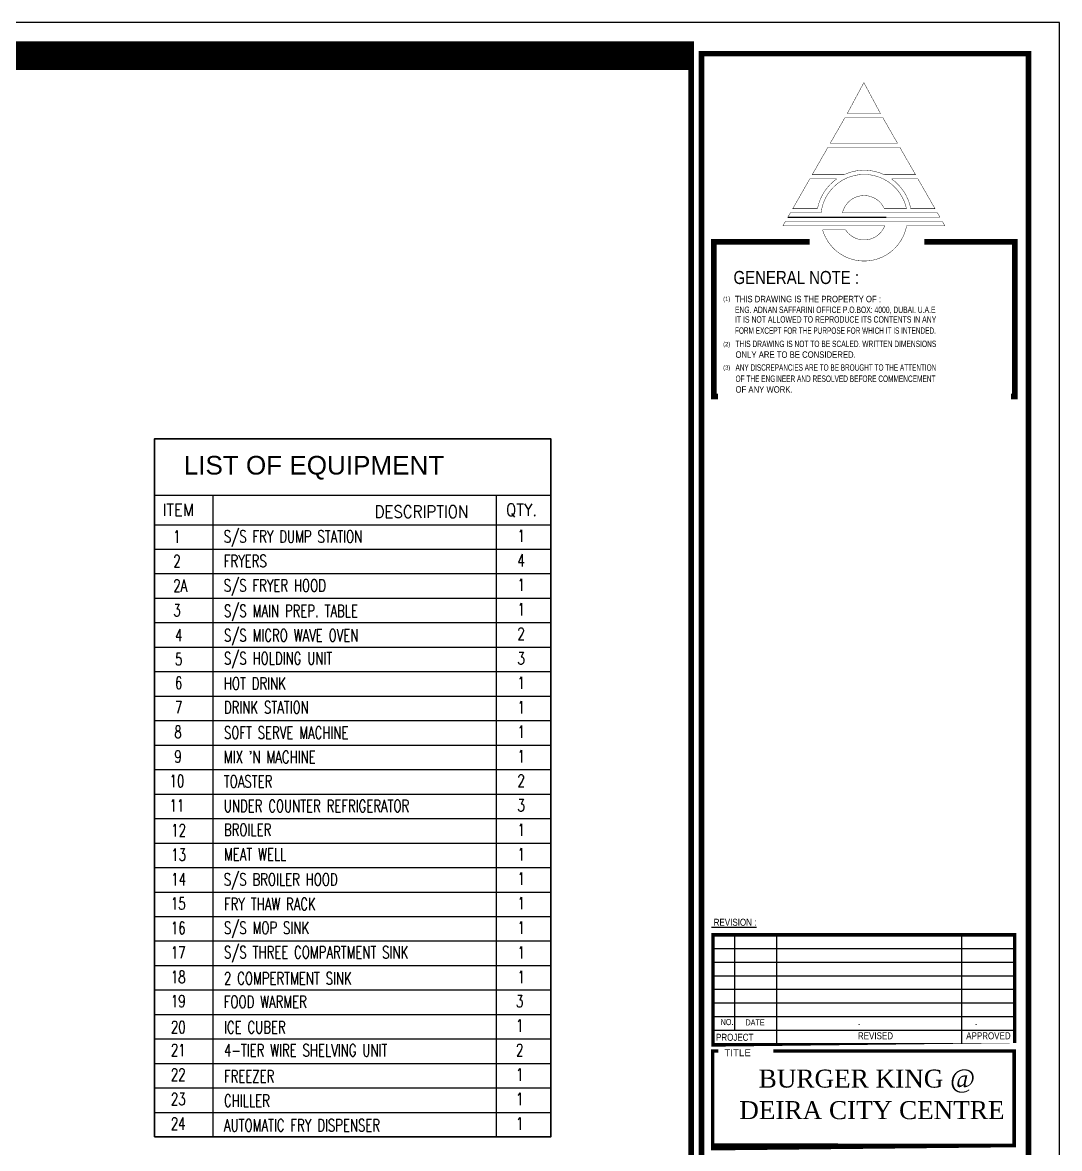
# Model space of a CAD drawing. Header units: millimetres. Extents: x 396580293 to 396624419, y 2853145456 to 2853176656.
# Drawn here: x 396605860 to 396624419, y 2853156515 to 2853176656 of the extents above; entities that cross this region are included whole.
import ezdxf
from ezdxf.enums import TextEntityAlignment as Align

# ---------------------------------------------------------------- set-up
doc = ezdxf.new("R2010")
doc.units = ezdxf.units.MM
doc.header["$LTSCALE"] = 800
doc.header["$MEASUREMENT"] = 0
doc.layers.add('BORDER', color=183, linetype='Continuous')
doc.layers.add('SCHD', color=4, linetype='Continuous')
doc.styles.add('ARIAL', font='arial.ttf')
doc.styles.add('DS', font='arial.ttf', dxfattribs={"height": 20})
doc.styles.add('h2', font='swissc.ttf')
doc.styles.add('ITALICT', font='times.ttf', dxfattribs={"height": 7})
doc.styles.add('RomanS', font='romans.shx', dxfattribs={"width": 0.8})
doc.styles.add('SIMP', font='stylu.ttf', dxfattribs={"height": 12})

msp = doc.modelspace()

# ---------------------------------------------------------------- linework, layer by layer
at = {"lineweight": 35}
msp.add_lwpolyline([(396608224.2085454, 2853156721.954966), (396615312.9279429, 2853156721.954967), (396615312.9279419, 2853169211.133879), (396608224.2085444, 2853169211.133879)], close=True, dxfattribs=at)
at = {"layer": 'BORDER'}
for p, q in [((396619557.9452485, 2853173174.65798), (396621319.4324478, 2853173174.657979)), ((396618218.6697901, 2853160336.534477), (396623615.5151057, 2853160336.534477)), ((396618600.1628898, 2853160336.534477), (396618600.1628893, 2853158630.631602)), ((396619355.9826463, 2853160336.534477), (396619355.9826463, 2853158386.931191)), ((396622671.7354065, 2853158386.931192), (396622671.7354059, 2853160336.534477))]:
    msp.add_line(p, q, dxfattribs=at)
at = {"layer": 'BORDER', "linetype": 'Continuous', "ltscale": 0.5}
for p, q in [((396618218.6697906, 2853160092.834066), (396623615.5151051, 2853160092.834066)), ((396618218.6697906, 2853159849.133655), (396623615.5151057, 2853159849.133656)), ((396618218.6697906, 2853159849.133655), (396623615.5151057, 2853159849.133656)), ((396618218.6697912, 2853159605.433245), (396623615.515107, 2853159605.433246)), ((396618218.6697919, 2853159361.732834), (396623615.5151064, 2853159361.732835)), ((396618218.6697919, 2853159118.032423), (396623615.515107, 2853159118.032424)), ((396618218.6697912, 2853158874.332012), (396623615.5151057, 2853158874.332013)), ((396618218.6697919, 2853158630.631602), (396623615.5151064, 2853158630.631602))]:
    msp.add_line(p, q, dxfattribs=at)
at = {"layer": 'BORDER', "ltscale": 500}
msp.add_lwpolyline([(396580292.7192089, 2853145455.609512), (396624419.324728, 2853145455.609518), (396624419.3247236, 2853176656.239683), (396580292.7192052, 2853176656.239678)], close=True, dxfattribs=at)
at = {"layer": 'BORDER', "linetype": 'Continuous', "ltscale": 0.5, "const_width": 100.7759674693716}
for points in [[(396617828.3340678, 2853176099.085573), (396580849.8733154, 2853176099.085568), (396580849.8733185, 2853146012.763622), (396617828.3340715, 2853146012.763627)], [(396618013.3607617, 2853146012.763628), (396623862.1706183, 2853146012.763628), (396623862.170614, 2853176099.085573), (396618013.3607586, 2853176099.085573)]]:
    msp.add_lwpolyline(points, close=True, dxfattribs=at)
at = {"layer": 'BORDER'}
for points, const_width in [([(396621215.8942882, 2853175027.240079), (396620918.2817997, 2853175581.687277), (396620620.6693118, 2853175027.240079)], 7.338393980506496), ([(396620577.3121051, 2853174951.658104), (396620317.3065491, 2853174498.406262), (396621519.2570509, 2853174498.406262), (396621259.2514936, 2853174951.658104)], 7.338393980506496), ([(396623615.5151064, 2853158386.931192), (396618218.6697919, 2853158386.931191), (396618218.6697901, 2853160336.534477), (396623615.5151057, 2853160336.534477)], 60.92510267650979)]:
    msp.add_lwpolyline(points, close=True, dxfattribs=dict(at, const_width=const_width))
at = {"layer": 'BORDER', "const_width": 7.338393980506496}
for points in [[(396620562.7455283, 2853173934.608241, -0.222041499190786), (396621282.5624386, 2853173934.608242), (396621842.6768459, 2853173934.608241), (396621562.6142576, 2853174422.824286), (396620273.949343, 2853174422.824286), (396619993.8867534, 2853173934.608241)], [(396620152.6272388, 2853173250.239956), (396619601.302454, 2853173250.239955), (396619557.9452485, 2853173174.65798), (396621319.4324478, 2853173174.657979), (396622278.6183515, 2853173174.65798), (396622235.2611453, 2853173250.239956), (396620535.1924918, 2853173250.239956, -0.7227181422262544), (396621285.1376288, 2853173325.821931), (396621680.4198923, 2853173325.821931, 0.7018004040509158), (396620236.68134, 2853173524.391026, 0.000425478156575), (396620236.0691719, 2853173523.223041, 0.0928961883269184)], [(396620087.7600132, 2853173325.821931), (396619644.6596619, 2853173325.821931), (396619950.529548, 2853173859.026266), (396620432.4574371, 2853173859.026266, 0.1936505053779416)], [(396622191.9039387, 2853173325.821931), (396621886.0340526, 2853173859.026266), (396621412.8505286, 2853173859.026266, -0.1936505053779449), (396621757.5479519, 2853173325.821931)], [(396621684.2316332, 2853173021.428776), (396622366.517486, 2853173021.428776), (396622323.1602793, 2853173097.010751), (396619513.4033206, 2853173097.010751), (396619470.0461151, 2853173021.428776), (396620161.076333, 2853173021.428775), (396621293.0399116, 2853173021.428775, -0.610232929721871), (396620591.13554, 2853172945.8468), (396620179.2030709, 2853172945.8468, 0.61402759827917), (396621537.9072907, 2853172693.132053, 0.1175737945173595)]]:
    msp.add_lwpolyline(points, format="xyb", close=True, dxfattribs=at)
at = {"layer": 'BORDER', "linetype": 'Continuous', "ltscale": 0.5}
for points, const_width in [([(396618306.5550038, 2853169964.807208), (396618234.7593326, 2853169964.807208), (396618234.7593326, 2853172735.23567), (396619948.5623288, 2853172735.235671)], 100.7759674693716), ([(396622001.5940514, 2853172735.235671), (396623621.3818855, 2853172735.235671), (396623621.3818861, 2853169964.807208), (396623549.5862143, 2853169964.807208)], 100.7759674693716), ([(396619295.7430439, 2853158259.247669), (396623608.1215324, 2853158259.247669), (396623608.1215324, 2853156567.459807), (396618211.2762167, 2853156567.459806), (396618211.276216, 2853158259.247669), (396618316.1601426, 2853158259.247669)], 60.92510267654394)]:
    msp.add_lwpolyline(points, dxfattribs=dict(at, const_width=const_width))
at = {"layer": 'SCHD', "color": 4}
for p, q in [((396608224.2085439, 2853168202.49506), (396615312.9279419, 2853168202.495061)), ((396609268.4745423, 2853168202.49506), (396609268.4745442, 2853156721.954966)), ((396614335.7048517, 2853168202.495061), (396614335.7048527, 2853156721.954967)), ((396615312.9279419, 2853168202.495061), (396615312.9279429, 2853156721.954967))]:
    msp.add_line(p, q, dxfattribs=at)
at = {"layer": 'SCHD', "color": 3}
for p, q in [((396608224.2085444, 2853167673.619196), (396615312.9279424, 2853167673.619197)), ((396608224.2085439, 2853167235.552627), (396615312.9279419, 2853167235.552628)), ((396608224.2085439, 2853166797.486057), (396615312.9279424, 2853166797.486058)), ((396608224.2085444, 2853166359.419488), (396615312.9279424, 2853166359.419489)), ((396608224.2085444, 2853165921.352919), (396615312.9279424, 2853165921.35292)), ((396608224.2085439, 2853165483.28635), (396615312.9279433, 2853165483.286351)), ((396608224.2085449, 2853165045.21978), (396615312.9279419, 2853165045.219782)), ((396608224.2085444, 2853164607.153212), (396615312.9279424, 2853164607.153212)), ((396608224.2085444, 2853164169.086642), (396615312.9279424, 2853164169.086643)), ((396608224.2085444, 2853163731.020073), (396615312.9279433, 2853163731.020074)), ((396608224.2085449, 2853163292.953503), (396615312.9279429, 2853163292.953505)), ((396608224.2085444, 2853162854.886934), (396615312.9279424, 2853162854.886936)), ((396608224.2085444, 2853162416.820366), (396615312.9279433, 2853162416.820366)), ((396608224.2085454, 2853161978.753796), (396615312.9279429, 2853161978.753797)), ((396608224.2085449, 2853161540.687228), (396615312.9279429, 2853161540.687228)), ((396608224.2085454, 2853161102.620658), (396615312.9279424, 2853161102.620659)), ((396608224.2085444, 2853160664.554089), (396615312.9279433, 2853160664.55409)), ((396608224.2085454, 2853160226.487519), (396615312.9279433, 2853160226.487521)), ((396608224.2085454, 2853159788.420951), (396615312.9279429, 2853159788.420951)), ((396608224.2085444, 2853159350.354381), (396615312.9279433, 2853159350.354382)), ((396608224.2085454, 2853158912.287812), (396615312.9279433, 2853158912.287813)), ((396608224.2085454, 2853158474.221243), (396615312.9279429, 2853158474.221244)), ((396608224.2085463, 2853158036.154674), (396615312.9279438, 2853158036.154674)), ((396608224.2085454, 2853157598.088105), (396615312.9279438, 2853157598.088105)), ((396608224.2085454, 2853157160.021535), (396615312.9279433, 2853157160.021536))]:
    msp.add_line(p, q, dxfattribs=at)

# ---------------------------------------------------------------- texts
at = {"layer": 'BORDER', "style": 'SIMP', "width": 0.9}
for s, height, p in [('(1)', 77.10324613044038, (396618399.2236966, 2853171674.339872)), ('THIS DRAWING IS THE PROPERTY OF :', 114.9188636320273, (396618611.3478879, 2853171652.631845)), ('(2)', 77.10324613044038, (396618399.223696, 2853170865.819929)), ('ONLY ARE TO BE CONSIDERED.', 114.9188636320273, (396618620.9857929, 2853170658.331567)), ('(3)', 77.10324613044038, (396618399.2236966, 2853170445.772794)), ('OF ANY WORK.', 114.9188636320273, (396618620.9857929, 2853170034.849202))]:
    msp.add_text(s, height=height, dxfattribs=at).set_placement(p)
at = {"layer": 'BORDER', "style": 'SIMP'}
for s, rotation, width, p, p2 in [('ENG. ADNAN SAFFARINI OFFICE P.O.BOX: 4000, DUBAI. U.A.E', 7.6141713e-09, 0.7338189239242552, (396618611.3478866, 2853171460.171473), (396622199.4936794, 2853171460.171474)), ('IT IS NOT ALLOWED TO REPRODUCE ITS CONTENTS IN ANY', 2.27472071e-08, 0.7869349895075362, (396618611.3478866, 2853171287.687586), (396622214.5273754, 2853171287.687587)), ('THIS DRAWING IS NOT TO BE SCALED. WRITTEN DIMENSIONS', 7.6027384e-09, 0.7499150513579281, (396618620.9857935, 2853170850.791848), (396622214.5273743, 2853170850.791849)), ('ANY DISCREPANCIES ARE TO BE BROUGHT TO THE ATTENTION', 7.6027384e-09, 0.738582171825355, (396618620.9857935, 2853170427.283806), (396622214.5273743, 2853170427.283806)), ('OF THE ENGINEER AND RESOLVED BEFORE COMMENCEMENT', 1.52693567e-08, 0.7521920622258081, (396618620.9857935, 2853170227.309483), (396622199.4936812, 2853170227.309484))]:
    msp.add_text(s, height=114.9188636320273, rotation=rotation, dxfattribs=dict(at, width=width)).set_placement(p, p2, align=Align.FIT)
at = {"layer": 'BORDER', "style": 'SIMP', "width": 0.7398240224810526}
msp.add_text('FORM EXCEPT FOR THE PURPOSE FOR WHICH IT IS INTENDED.', height=114.9188636320273, dxfattribs=at).set_placement((396618611.3478879, 2853171087.713265), (396622207.0105274, 2853171087.713265), align=Align.FIT)
at = {"layer": 'BORDER'}
for s, height, style, p in [('%%u REVISION :', 124.9464534171037, 'h2', (396618190.9774317, 2853160498.782509)), ('NO.', 108.6490899279162, 'h2', (396618354.7940813, 2853158721.818349)), ('DATE ', 108.6490899279162, 'h2', (396618798.285579, 2853158714.669769)), ('-', 108.6490899279162, 'h2', (396620811.7483069, 2853158693.809049)), ('-', 108.6490899279162, 'h2', (396622908.2520953, 2853158693.809049)), ('PROJECT ', 124.9464534171037, 'h2', (396618272.4751732, 2853158441.432383)), ('REVISED', 124.9464534171037, 'h2', (396620811.7483063, 2853158468.220953)), ('APPROVED', 124.9464534171037, 'h2', (396622749.5702669, 2853158468.220953)), ('TITLE ', 124.9464534171735, 'DS', (396618421.3738412, 2853158165.163408))]:
    msp.add_text(s, height=height, dxfattribs=dict(at, style=style)).set_placement(p)
at = {"layer": 'BORDER', "style": 'ITALICT', "oblique": 359.9999949025279, "width": 0.9999998878717107}
for s, p in [('BURGER KING @', (396619035.7453915, 2853157603.986168)), ('DEIRA CITY CENTRE', (396618688.1212791, 2853157040.4211))]:
    msp.add_text(s, height=321.5013617754547, dxfattribs=at).set_placement(p)
at = {"layer": 'BORDER', "insert": (396618584.9993681, 2853172212.030332), "char_height": 233.8317370189072, "width": 2429.620300725478, "attachment_point": 1, "style": 'DS'}
msp.add_mtext('{\\fSwis721 BlkCn BT|b0|i0|c0|p42;GENERAL NOTE :}', dxfattribs=at)
at = {"layer": 'SCHD', "color": 4}
for s, height, style, width, p in [('LIST OF EQUIPMENT', 333.4263810728532, 'ARIAL', 1.000999999999999, (396608745.2610704, 2853168570.391681)), ('ITEM ', 219.0332845935174, 'RomanS', 0.9, (396608365.7963425, 2853167829.343354)), ('DESCRIPTION', 219.0332845935174, 'RomanS', 0.9, (396612159.9054948, 2853167795.19141)), ('QTY.', 219.0332845935174, 'RomanS', 0.9, (396614512.5947114, 2853167829.343354)), ('1', 219.0332845935174, 'RomanS', 0.7, (396608557.5829736, 2853167350.284391)), ('S/S FRY DUMP STATION', 219.0332845935174, 'RomanS', 0.7, (396609462.8739954, 2853167352.009182)), ('1', 219.0332845935174, 'RomanS', 0.7, (396614718.710375, 2853167364.031906)), ('2', 219.0332845935174, 'RomanS', 0.7, (396608557.5829736, 2853166912.217821)), ('FRYERS', 219.0332845935174, 'RomanS', 0.7, (396609462.8739954, 2853166913.942613)), ('4', 219.0332845935174, 'RomanS', 0.7, (396614718.710374, 2853166925.965336)), ('2A', 219.0332845935174, 'RomanS', 0.7, (396608557.5829741, 2853166474.151252)), ('S/S FRYER HOOD', 219.0332845935174, 'RomanS', 0.7, (396609462.8739964, 2853166475.876044)), ('1', 219.0332845935174, 'RomanS', 0.7, (396614718.710374, 2853166487.898767)), ('S/S MAIN PREP. TABLE', 219.0332845935174, 'RomanS', 0.7, (396609465.1345493, 2853166021.119699)), ('1', 219.0332845935174, 'RomanS', 0.7, (396614718.710375, 2853166049.832199)), ('3', 219.0332845935174, 'RomanS', 0.7, (396608557.5829741, 2853166033.798228)), ('4', 219.0332845935174, 'RomanS', 0.7, (396608588.5946451, 2853165587.80436)), ('S/S MICRO WAVE OVEN', 219.0332845935174, 'RomanS', 0.7, (396609465.1345488, 2853165583.053714)), ('2', 219.0332845935174, 'RomanS', 0.7, (396614718.710375, 2853165611.765629)), ('5', 219.0332845935174, 'RomanS', 0.7, (396608588.5946451, 2853165158.130817)), ('S/S HOLDING UNIT', 219.0332845935174, 'RomanS', 0.7, (396609465.1345498, 2853165171.585771)), ('3', 219.0332845935174, 'RomanS', 0.7, (396614718.710375, 2853165173.69906)), ('6', 219.0332845935174, 'RomanS', 0.7, (396608588.5946447, 2853164735.087347)), ('HOT DRINK', 219.0332845935174, 'RomanS', 0.7, (396609462.8739964, 2853164723.609767)), ('1', 219.0332845935174, 'RomanS', 0.7, (396614718.710374, 2853164735.632491)), ('7', 219.0332845935174, 'RomanS', 0.7, (396608588.5946447, 2853164297.020777)), ('DRINK STATION', 219.0332845935174, 'RomanS', 0.7, (396609465.1345498, 2853164295.452633)), ('1', 219.0332845935174, 'RomanS', 0.7, (396614718.710375, 2853164297.565922)), ('8', 219.0332845935174, 'RomanS', 0.7, (396608577.5604001, 2853163854.590835)), ('SOFT SERVE MACHINE', 219.0332845935174, 'RomanS', 0.7, (396609465.1345502, 2853163842.362598)), ('1', 219.0332845935174, 'RomanS', 0.7, (396614718.710375, 2853163859.499352)), ('9', 219.0332845935174, 'RomanS', 0.7, (396608577.5603997, 2853163416.524266)), ("MIX 'N MACHINE", 219.0332845935174, 'RomanS', 0.7, (396609462.8739964, 2853163407.3664)), ('1', 219.0332845935174, 'RomanS', 0.7, (396614718.7103755, 2853163421.432783)), ('10', 219.0332845935174, 'RomanS', 0.7, (396608491.812153, 2853162978.457696)), ('TOASTER', 219.0332845935174, 'RomanS', 0.7, (396609462.8739964, 2853162969.29983)), ('2', 219.0332845935174, 'RomanS', 0.7, (396614718.710375, 2853162983.366214)), ('11', 219.0332845935174, 'RomanS', 0.7, (396608491.812153, 2853162540.391127)), ('UNDER COUNTER REFRIGERATOR', 219.0332845935174, 'RomanS', 0.7, (396609462.8739964, 2853162533.276921)), ('3', 219.0332845935174, 'RomanS', 0.7, (396614718.710375, 2853162545.299645)), ('12', 219.0332845935174, 'RomanS', 0.7, (396608522.8238245, 2853162097.952291)), ('BROILER', 219.0332845935174, 'RomanS', 0.7, (396609465.1345502, 2853162105.119788)), ('1', 219.0332845935174, 'RomanS', 0.7, (396614718.7103745, 2853162105.189415)), ('13', 219.0332845935174, 'RomanS', 0.7, (396608522.823824, 2853161659.885721)), ('MEAT WELL', 219.0332845935174, 'RomanS', 0.7, (396609465.1345498, 2853161667.053218)), ('1', 219.0332845935174, 'RomanS', 0.7, (396614718.7103755, 2853161669.166507)), ('14', 219.0332845935174, 'RomanS', 0.7, (396608522.8238245, 2853161221.819152)), ('S/S BROILER HOOD', 219.0332845935174, 'RomanS', 0.7, (396609462.8739964, 2853161217.033553)), ('1', 219.0332845935174, 'RomanS', 0.7, (396614718.710375, 2853161231.099937)), ('15', 219.0332845935174, 'RomanS', 0.7, (396608515.2813259, 2853160787.767352)), ('FRY THAW RACK', 219.0332845935174, 'RomanS', 0.7, (396609465.1345502, 2853160779.21231)), ('1', 219.0332845935174, 'RomanS', 0.7, (396614718.710375, 2853160793.033368)), ('16', 219.0332845935174, 'RomanS', 0.7, (396608515.2813259, 2853160349.700783)), ('S/S MOP SINK', 219.0332845935174, 'RomanS', 0.7, (396609465.1345502, 2853160352.85351)), ('1', 219.0332845935174, 'RomanS', 0.7, (396614718.7103759, 2853160354.966799)), ('17', 219.0332845935174, 'RomanS', 0.7, (396608515.2813259, 2853159911.634214)), ('S/S THREE COMPARTMENT SINK', 219.0332845935174, 'RomanS', 0.7, (396609465.1345498, 2853159914.786941)), ('1', 219.0332845935174, 'RomanS', 0.7, (396614718.7103764, 2853159911.634215)), ('18', 219.0332845935174, 'RomanS', 0.7, (396608515.281325, 2853159473.567644)), ('2 COMPERTMENT SINK', 219.0332845935174, 'RomanS', 0.7, (396609465.1345502, 2853159449.258734)), ('1', 219.0332845935174, 'RomanS', 0.7, (396614718.7103745, 2853159473.567645)), ('19', 219.0332845935174, 'RomanS', 0.7, (396608515.2813255, 2853159040.767091)), ('FOOD WARMER', 219.0332845935174, 'RomanS', 0.7, (396609462.8739973, 2853159028.744368)), ('3', 219.0332845935174, 'RomanS', 0.7, (396614693.228417, 2853159040.767091)), ('1', 219.0332845935174, 'RomanS', 0.7, (396614693.2284161, 2853158602.700522)), ('20', 219.0332845935174, 'RomanS', 0.7, (396608515.281325, 2853158575.238883)), ('ICE CUBER', 219.0332845935174, 'RomanS', 0.7, (396609465.1345502, 2853158573.125595)), ('21', 219.0332845935174, 'RomanS', 0.7, (396608515.2813259, 2853158164.633952)), ('4-TIER WIRE SHELVING UNIT', 219.0332845935174, 'RomanS', 0.7, (396609465.1345502, 2853158162.520664)), ('2', 219.0332845935174, 'RomanS', 0.7, (396614693.228417, 2853158164.633953)), ('22', 219.0332845935174, 'RomanS', 0.7, (396608515.2813259, 2853157726.567383)), ('FREEZER', 219.0332845935174, 'RomanS', 0.7, (396609465.1345502, 2853157696.992457)), ('1', 219.0332845935174, 'RomanS', 0.7, (396614693.228417, 2853157726.567384)), ('23', 219.0332845935174, 'RomanS', 0.7, (396608515.2813255, 2853157288.500814)), ('CHILLER', 219.0332845935174, 'RomanS', 0.7, (396609465.1345507, 2853157258.925888)), ('1', 219.0332845935174, 'RomanS', 0.7, (396614693.228417, 2853157288.500815)), ('24', 219.0332845935174, 'RomanS', 0.7, (396608515.2813264, 2853156850.434244)), ('AUTOMATIC FRY DISPENSER', 219.0332845935174, 'RomanS', 0.7, (396609465.1345502, 2853156820.859319)), ('1', 219.0332845935174, 'RomanS', 0.7, (396614693.228417, 2853156850.434245))]:
    msp.add_text(s, height=height, dxfattribs=dict(at, style=style, width=width)).set_placement(p)

doc.saveas('drawing.dxf')
